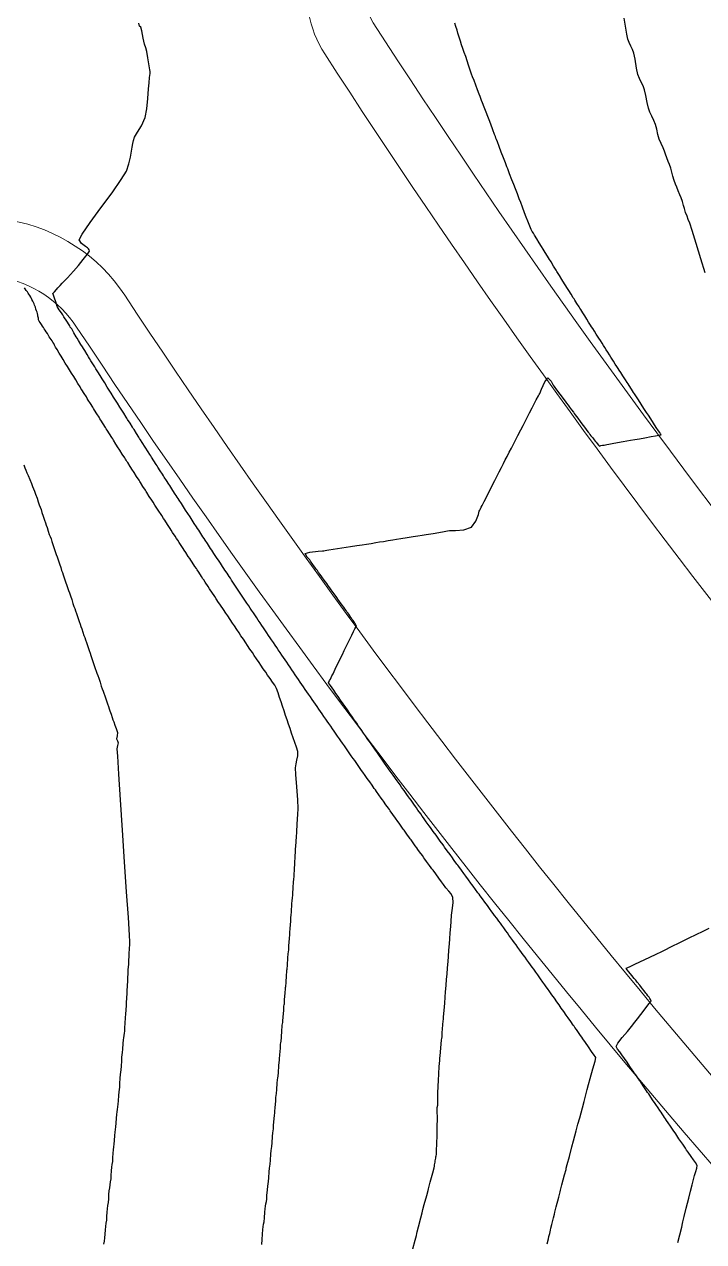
# Model space of a CAD drawing. Header units: millimetres. Extents: x 340454 to 342791, y 6993867 to 6995092.
# Drawn here: x 340855.6 to 340885, y 6994610.4 to 6994663.3 of the extents above; entities that cross this region are included whole.
import ezdxf

# ---------------------------------------------------------------- set-up
doc = ezdxf.new("R2010")
doc.units = ezdxf.units.MM
doc.header["$LTSCALE"] = 10
for name, color, linetype in [('T-HM-CURVA_INTERMEDIARIA', 45, 'Continuous'), ('T-HM-CURVA_MESTRA', 20, 'Continuous'), ('URB-Calçadas', 2, 'Continuous'), ('URB-Quadras', 3, 'Continuous')]:
    doc.layers.add(name, color=color, linetype=linetype)

msp = doc.modelspace()

# ---------------------------------------------------------------- linework, layer by layer
at = {"layer": 'T-HM-CURVA_INTERMEDIARIA', "color": 45, "linetype": 'Continuous', "lineweight": -3, "flags": 128}
for points, elevation in [([(340878.247, 6994610.342), (340878.305, 6994610.567), (340878.321, 6994610.666), (340878.356, 6994610.801), (340878.392, 6994610.936), (340878.406, 6994611.029), (340878.448, 6994611.188), (340878.524, 6994611.472), (340878.565, 6994611.63), (340878.578, 6994611.714), (340878.64, 6994611.946), (340878.753, 6994612.368), (340878.814, 6994612.599), (340878.825, 6994612.671), (340878.888, 6994612.907), (340879.004, 6994613.338), (340879.066, 6994613.573), (340879.076, 6994613.633), (340879.116, 6994613.783), (340879.211, 6994614.134), (340879.323, 6994614.552), (340879.393, 6994614.816), (340879.45, 6994615.033), (340879.509, 6994615.256), (340879.583, 6994615.536), (340879.657, 6994615.814), (340879.715, 6994616.03), (340879.773, 6994616.248), (340879.848, 6994616.526), (340879.925, 6994616.811), (340879.986, 6994617.038), (340880.045, 6994617.258), (340880.117, 6994617.522), (340880.23, 6994617.934), (340880.324, 6994618.28), (340880.364, 6994618.427), (340880.334, 6994618.471), (340880.286, 6994618.54), (340880.174, 6994618.7), (340880.041, 6994618.891), (340879.908, 6994619.082), (340879.796, 6994619.243), (340879.746, 6994619.315), (340879.697, 6994619.385), (340879.633, 6994619.476), (340879.518, 6994619.641), (340879.45, 6994619.737), (340879.415, 6994619.787), (340879.38, 6994619.837), (340879.269, 6994619.996), (340879.154, 6994620.159), (340879.113, 6994620.218), (340879.072, 6994620.276), (340878.966, 6994620.426), (340878.857, 6994620.58), (340878.81, 6994620.647), (340878.763, 6994620.713), (340878.663, 6994620.854), (340878.559, 6994621.001), (340878.507, 6994621.075), (340878.454, 6994621.149), (340878.36, 6994621.282), (340878.261, 6994621.421), (340878.203, 6994621.503), (340878.144, 6994621.584), (340878.055, 6994621.709), (340877.962, 6994621.84), (340877.898, 6994621.93), (340877.834, 6994622.019), (340877.751, 6994622.135), (340877.662, 6994622.259), (340877.592, 6994622.356), (340877.522, 6994622.453), (340877.445, 6994622.561), (340877.362, 6994622.677), (340877.286, 6994622.782), (340877.211, 6994622.886), (340877.136, 6994622.99), (340877.061, 6994623.094), (340876.977, 6994623.209), (340876.899, 6994623.317), (340876.829, 6994623.414), (340876.759, 6994623.51), (340876.671, 6994623.632), (340876.587, 6994623.747), (340876.522, 6994623.837), (340876.457, 6994623.926), (340876.364, 6994624.053), (340876.275, 6994624.175), (340876.214, 6994624.258), (340876.153, 6994624.342), (340876.057, 6994624.474), (340875.964, 6994624.601), (340875.907, 6994624.679), (340875.85, 6994624.756), (340875.749, 6994624.893), (340875.652, 6994625.026), (340875.598, 6994625.098), (340875.545, 6994625.17), (340875.439, 6994625.315), (340875.336, 6994625.454), (340875.288, 6994625.519), (340875.241, 6994625.584), (340875.134, 6994625.729), (340875.029, 6994625.873), (340874.983, 6994625.936), (340874.937, 6994625.999), (340874.827, 6994626.149), (340874.719, 6994626.297), (340874.676, 6994626.355), (340874.633, 6994626.413), (340874.521, 6994626.568), (340874.41, 6994626.72), (340874.37, 6994626.774), (340874.331, 6994626.828), (340874.215, 6994626.987), (340874.102, 6994627.144), (340874.065, 6994627.194), (340874.029, 6994627.244), (340873.911, 6994627.407), (340873.794, 6994627.567), (340873.761, 6994627.614), (340873.727, 6994627.66), (340873.607, 6994627.826), (340873.488, 6994627.991), (340873.457, 6994628.034), (340873.426, 6994628.076), (340873.304, 6994628.246), (340873.182, 6994628.415), (340873.126, 6994628.493), (340873.001, 6994628.666), (340872.878, 6994628.839), (340872.826, 6994628.91), (340872.759, 6994629.004), (340872.64, 6994629.17), (340872.574, 6994629.263), (340872.527, 6994629.328), (340872.459, 6994629.423), (340872.338, 6994629.593), (340872.271, 6994629.687), (340872.229, 6994629.746), (340872.16, 6994629.842), (340872.037, 6994630.016), (340871.969, 6994630.111), (340871.931, 6994630.164), (340871.862, 6994630.262), (340871.736, 6994630.439), (340871.667, 6994630.536), (340871.634, 6994630.583), (340871.564, 6994630.682), (340871.436, 6994630.862), (340871.367, 6994630.961), (340871.337, 6994631.002), (340871.293, 6994631.065), (340871.19, 6994631.211), (340871.067, 6994631.385), (340870.965, 6994631.529), (340870.878, 6994631.654), (340870.768, 6994631.811), (340870.661, 6994631.963), (340870.576, 6994632.084), (340870.469, 6994632.236), (340870.363, 6994632.388), (340870.278, 6994632.509), (340870.172, 6994632.662), (340870.065, 6994632.814), (340869.981, 6994632.935), (340869.875, 6994633.088), (340869.769, 6994633.24), (340869.685, 6994633.361), (340869.579, 6994633.513), (340869.473, 6994633.666), (340869.389, 6994633.787), (340869.284, 6994633.94), (340869.172, 6994634.102), (340869.081, 6994634.233), (340868.989, 6994634.367), (340868.839, 6994634.572), (340868.762, 6994634.696), (340868.799, 6994634.788), (340868.841, 6994634.858), (340868.873, 6994634.925), (340868.907, 6994634.994), (340868.952, 6994635.086), (340869.049, 6994635.287), (340869.224, 6994635.647), (340869.358, 6994635.924), (340869.442, 6994636.098), (340869.527, 6994636.271), (340869.637, 6994636.497), (340869.769, 6994636.764), (340869.846, 6994636.921), (340869.899, 6994637.032), (340869.936, 6994637.106), (340869.975, 6994637.139), (340869.944, 6994637.206), (340869.896, 6994637.285), (340869.863, 6994637.335), (340869.827, 6994637.39), (340869.789, 6994637.445), (340869.758, 6994637.491), (340869.73, 6994637.532), (340869.685, 6994637.597), (340869.638, 6994637.665), (340869.589, 6994637.733), (340869.557, 6994637.779), (340869.522, 6994637.827), (340869.465, 6994637.907), (340869.418, 6994637.973), (340869.352, 6994638.064), (340869.233, 6994638.228), (340869.167, 6994638.32), (340869.116, 6994638.39), (340869.002, 6994638.549), (340868.869, 6994638.733), (340868.811, 6994638.813), (340868.753, 6994638.894), (340868.679, 6994638.997), (340868.571, 6994639.146), (340868.465, 6994639.295), (340868.391, 6994639.398), (340868.327, 6994639.487), (340868.274, 6994639.56), (340868.234, 6994639.617), (340868.194, 6994639.674), (340868.081, 6994639.83), (340867.978, 6994639.975), (340867.942, 6994640.025), (340867.83, 6994640.139), (340867.743, 6994640.304), (340867.95, 6994640.366), (340868.303, 6994640.404), (340868.501, 6994640.418), (340868.558, 6994640.427), (340868.615, 6994640.437), (340868.687, 6994640.448), (340868.77, 6994640.461), (340868.96, 6994640.49), (340869.337, 6994640.548), (340869.71, 6994640.606), (340869.987, 6994640.648), (340870.213, 6994640.682), (340870.404, 6994640.712), (340870.604, 6994640.744), (340870.805, 6994640.777), (340870.972, 6994640.804), (340871.141, 6994640.832), (340871.35, 6994640.866), (340871.546, 6994640.897), (340871.702, 6994640.921), (340871.899, 6994640.951), (340872.164, 6994640.995), (340872.431, 6994641.039), (340872.639, 6994641.073), (340872.815, 6994641.101), (340872.991, 6994641.129), (340873.296, 6994641.179), (340873.703, 6994641.246), (340873.926, 6994641.283), (340874.004, 6994641.296), (340874.082, 6994641.308), (340874.269, 6994641.308), (340874.627, 6994641.337), (340874.955, 6994641.454), (340875.151, 6994641.709), (340875.26, 6994641.995), (340875.299, 6994642.14), (340875.325, 6994642.192), (340875.352, 6994642.243), (340875.385, 6994642.308), (340875.424, 6994642.384), (340875.51, 6994642.554), (340875.681, 6994642.893), (340875.851, 6994643.229), (340875.976, 6994643.477), (340876.079, 6994643.68), (340876.166, 6994643.852), (340876.259, 6994644.032), (340876.352, 6994644.212), (340876.428, 6994644.363), (340876.506, 6994644.516), (340876.602, 6994644.705), (340876.692, 6994644.88), (340876.764, 6994645.019), (340876.855, 6994645.194), (340876.978, 6994645.431), (340877.103, 6994645.672), (340877.2, 6994645.858), (340877.292, 6994646.038), (340877.361, 6994646.174), (340877.42, 6994646.29), (340877.48, 6994646.406), (340877.597, 6994646.632), (340877.773, 6994646.969), (340877.869, 6994647.151), (340877.895, 6994647.203), (340877.921, 6994647.254), (340877.996, 6994647.434), (340878.144, 6994647.753), (340878.274, 6994647.927), (340878.422, 6994647.776), (340878.505, 6994647.613), (340878.556, 6994647.545), (340878.655, 6994647.411), (340878.797, 6994647.219), (340878.891, 6994647.091), (340878.965, 6994646.992), (340879.027, 6994646.908), (340879.089, 6994646.824), (340879.151, 6994646.741), (340879.213, 6994646.658), (340879.305, 6994646.534), (340879.382, 6994646.431), (340879.421, 6994646.378), (340879.461, 6994646.324), (340879.572, 6994646.175), (340879.675, 6994646.037), (340879.71, 6994645.991), (340879.804, 6994645.865), (340879.903, 6994645.733), (340879.937, 6994645.687), (340879.969, 6994645.645), (340880.026, 6994645.569), (340880.063, 6994645.521), (340880.104, 6994645.469), (340880.143, 6994645.417), (340880.176, 6994645.375), (340880.209, 6994645.332), (340880.25, 6994645.281), (340880.291, 6994645.23), (340880.326, 6994645.186), (340880.368, 6994645.135), (340880.421, 6994645.072), (340880.48, 6994645.005), (340880.519, 6994644.967), (340880.576, 6994644.986), (340880.647, 6994644.999), (340880.718, 6994645.011), (340880.777, 6994645.022), (340880.84, 6994645.033), (340880.919, 6994645.047), (340881.137, 6994645.086), (340881.545, 6994645.16), (340881.86, 6994645.216), (340882.056, 6994645.251), (340882.251, 6994645.286), (340882.488, 6994645.33), (340882.765, 6994645.38), (340882.943, 6994645.413), (340883.096, 6994645.438), (340883.19, 6994645.458), (340883.164, 6994645.503), (340883.129, 6994645.552), (340883.082, 6994645.624), (340882.982, 6994645.777), (340882.862, 6994645.96), (340882.741, 6994646.146), (340882.64, 6994646.301), (340882.595, 6994646.369), (340882.56, 6994646.424), (340882.446, 6994646.599), (340882.329, 6994646.778), (340882.277, 6994646.858), (340882.173, 6994647.02), (340882.064, 6994647.188), (340882.03, 6994647.24), (340881.996, 6994647.293), (340881.9, 6994647.442), (340881.799, 6994647.597), (340881.757, 6994647.663), (340881.715, 6994647.729), (340881.642, 6994647.842), (340881.535, 6994648.008), (340881.442, 6994648.153), (340881.376, 6994648.256), (340881.324, 6994648.337), (340881.272, 6994648.418), (340881.201, 6994648.528), (340881.126, 6994648.647), (340881.067, 6994648.738), (340881.009, 6994648.829), (340880.945, 6994648.929), (340880.876, 6994649.038), (340880.809, 6994649.142), (340880.747, 6994649.24), (340880.686, 6994649.335), (340880.626, 6994649.43), (340880.553, 6994649.545), (340880.485, 6994649.652), (340880.431, 6994649.738), (340880.376, 6994649.824), (340880.298, 6994649.947), (340880.224, 6994650.063), (340880.175, 6994650.141), (340880.126, 6994650.218), (340880.043, 6994650.35), (340879.964, 6994650.476), (340879.92, 6994650.544), (340879.877, 6994650.613), (340879.789, 6994650.753), (340879.704, 6994650.888), (340879.666, 6994650.948), (340879.628, 6994651.009), (340879.535, 6994651.157), (340879.445, 6994651.301), (340879.412, 6994651.353), (340879.379, 6994651.406), (340879.282, 6994651.562), (340879.186, 6994651.714), (340879.158, 6994651.759), (340879.131, 6994651.803), (340879.029, 6994651.967), (340878.928, 6994652.128), (340878.882, 6994652.201), (340878.776, 6994652.373), (340878.671, 6994652.541), (340878.634, 6994652.601), (340878.524, 6994652.779), (340878.414, 6994652.956), (340878.386, 6994653.001), (340878.349, 6994653.061), (340878.262, 6994653.202), (340878.158, 6994653.37), (340878.072, 6994653.51), (340877.997, 6994653.632), (340877.903, 6994653.785), (340877.792, 6994653.965), (340877.7, 6994654.115), (340877.648, 6994654.2), (340877.596, 6994654.281), (340877.548, 6994654.363), (340877.492, 6994654.503), (340877.406, 6994654.732), (340877.34, 6994654.902), (340877.266, 6994655.095), (340877.176, 6994655.328), (340877.096, 6994655.536), (340877.033, 6994655.701), (340876.953, 6994655.909), (340876.868, 6994656.128), (340876.797, 6994656.313), (340876.715, 6994656.527), (340876.617, 6994656.783), (340876.535, 6994656.997), (340876.498, 6994657.091), (340876.47, 6994657.168), (340876.434, 6994657.263), (340876.352, 6994657.477), (340876.255, 6994657.728), (340876.162, 6994657.972), (340876.083, 6994658.175), (340876.046, 6994658.272), (340876.024, 6994658.333), (340876.002, 6994658.394), (340875.965, 6994658.491), (340875.887, 6994658.694), (340875.796, 6994658.931), (340875.724, 6994659.119), (340875.667, 6994659.268), (340875.596, 6994659.452), (340875.512, 6994659.672), (340875.441, 6994659.855), (340875.402, 6994659.957), (340875.37, 6994660.049), (340875.337, 6994660.14), (340875.298, 6994660.241), (340875.229, 6994660.421), (340875.148, 6994660.632), (340875.073, 6994660.83), (340875.01, 6994660.993), (340874.966, 6994661.109), (340874.921, 6994661.234), (340874.877, 6994661.359), (340874.833, 6994661.495), (340874.771, 6994661.685), (340874.711, 6994661.868), (340874.646, 6994662.047), (340874.582, 6994662.226), (340874.533, 6994662.379), (340874.485, 6994662.532), (340874.428, 6994662.713), (340874.375, 6994662.879), (340874.333, 6994663.012), (340874.283, 6994663.17), (340874.236, 6994663.324)], 719), ([(340885.095, 6994652.483), (340884.913, 6994653.088), (340884.71, 6994653.754), (340884.535, 6994654.322), (340884.437, 6994654.633), (340884.371, 6994654.805), (340884.314, 6994654.941), (340884.252, 6994655.108), (340884.201, 6994655.275), (340884.166, 6994655.41), (340884.115, 6994655.577), (340884.055, 6994655.743), (340884.002, 6994655.876), (340883.936, 6994656.041), (340883.871, 6994656.203), (340883.819, 6994656.332), (340883.76, 6994656.496), (340883.705, 6994656.682), (340883.661, 6994656.85), (340883.608, 6994657.031), (340883.551, 6994657.191), (340883.5, 6994657.317), (340883.439, 6994657.472), (340883.379, 6994657.631), (340883.331, 6994657.758), (340883.273, 6994657.904), (340883.187, 6994658.095), (340883.108, 6994658.289), (340883.053, 6994658.492), (340883.001, 6994658.718), (340882.947, 6994658.915), (340882.873, 6994659.099), (340882.791, 6994659.278), (340882.707, 6994659.455), (340882.636, 6994659.636), (340882.581, 6994659.878), (340882.524, 6994660.187), (340882.472, 6994660.423), (340882.405, 6994660.595), (340882.328, 6994660.761), (340882.251, 6994660.925), (340882.187, 6994661.092), (340882.129, 6994661.369), (340882.061, 6994661.751), (340882.006, 6994662.02), (340881.946, 6994662.176), (340881.878, 6994662.326), (340881.809, 6994662.474), (340881.751, 6994662.626), (340881.708, 6994662.841), (340881.648, 6994663.19), (340881.591, 6994663.534)], 718), ([(340865.868, 6994610.311), (340865.876, 6994610.532), (340865.892, 6994610.764), (340865.908, 6994610.966), (340865.921, 6994611.088), (340865.94, 6994611.198), (340865.96, 6994611.308), (340865.973, 6994611.47), (340865.991, 6994611.714), (340866.004, 6994611.872), (340866.023, 6994611.98), (340866.042, 6994612.084), (340866.059, 6994612.185), (340866.074, 6994612.286), (340866.086, 6994612.447), (340866.105, 6994612.696), (340866.117, 6994612.854), (340866.133, 6994612.951), (340866.148, 6994613.048), (340866.161, 6994613.21), (340866.179, 6994613.465), (340866.192, 6994613.624), (340866.206, 6994613.717), (340866.221, 6994613.81), (340866.234, 6994613.973), (340866.253, 6994614.234), (340866.265, 6994614.394), (340866.279, 6994614.483), (340866.293, 6994614.572), (340866.305, 6994614.736), (340866.325, 6994615.002), (340866.337, 6994615.163), (340866.35, 6994615.248), (340866.363, 6994615.334), (340866.376, 6994615.498), (340866.395, 6994615.77), (340866.408, 6994615.932), (340866.42, 6994616.013), (340866.433, 6994616.095), (340866.445, 6994616.259), (340866.465, 6994616.533), (340866.477, 6994616.701), (340866.49, 6994616.789), (340866.502, 6994616.877), (340866.515, 6994617.042), (340866.534, 6994617.312), (340866.546, 6994617.469), (340866.557, 6994617.543), (340866.568, 6994617.616), (340866.58, 6994617.784), (340866.601, 6994618.071), (340866.613, 6994618.237), (340866.623, 6994618.307), (340866.634, 6994618.377), (340866.646, 6994618.546), (340866.667, 6994618.837), (340866.679, 6994619.004), (340866.689, 6994619.07), (340866.698, 6994619.136), (340866.711, 6994619.306), (340866.731, 6994619.602), (340866.743, 6994619.771), (340866.752, 6994619.833), (340866.762, 6994619.895), (340866.771, 6994619.956), (340866.78, 6994620.017), (340866.792, 6994620.187), (340866.812, 6994620.485), (340866.824, 6994620.654), (340866.832, 6994620.711), (340866.841, 6994620.768), (340866.852, 6994620.94), (340866.873, 6994621.242), (340866.885, 6994621.412), (340866.892, 6994621.465), (340866.9, 6994621.519), (340866.912, 6994621.691), (340866.932, 6994621.998), (340866.944, 6994622.169), (340866.951, 6994622.219), (340866.959, 6994622.269), (340866.97, 6994622.443), (340866.991, 6994622.754), (340867.002, 6994622.926), (340867.016, 6994623.019), (340867.029, 6994623.109), (340867.04, 6994623.283), (340867.06, 6994623.596), (340867.072, 6994623.768), (340867.084, 6994623.852), (340867.095, 6994624.026), (340867.115, 6994624.343), (340867.127, 6994624.517), (340867.137, 6994624.593), (340867.149, 6994624.77), (340867.169, 6994625.09), (340867.18, 6994625.265), (340867.19, 6994625.334), (340867.201, 6994625.512), (340867.221, 6994625.836), (340867.232, 6994626.013), (340867.241, 6994626.075), (340867.25, 6994626.136), (340867.261, 6994626.312), (340867.28, 6994626.635), (340867.291, 6994626.816), (340867.296, 6994626.866), (340867.3, 6994626.917), (340867.311, 6994627.099), (340867.331, 6994627.432), (340867.344, 6994627.64), (340867.349, 6994627.742), (340867.354, 6994627.843), (340867.362, 6994627.979), (340867.377, 6994628.233), (340867.396, 6994628.538), (340867.415, 6994628.787), (340867.431, 6994628.985), (340867.438, 6994629.234), (340867.419, 6994629.62), (340867.378, 6994630.179), (340867.338, 6994630.709), (340867.325, 6994631.005), (340867.351, 6994631.172), (340867.387, 6994631.339), (340867.421, 6994631.519), (340867.425, 6994631.707), (340867.373, 6994631.9), (340867.29, 6994632.107), (340867.222, 6994632.306), (340867.155, 6994632.505), (340867.088, 6994632.705), (340867.022, 6994632.9), (340866.958, 6994633.09), (340866.894, 6994633.28), (340866.828, 6994633.476), (340866.762, 6994633.674), (340866.698, 6994633.866), (340866.633, 6994634.059), (340866.576, 6994634.258), (340866.503, 6994634.45), (340866.422, 6994634.591), (340866.33, 6994634.717), (340866.218, 6994634.875), (340866.115, 6994635.027), (340866.032, 6994635.148), (340865.928, 6994635.301), (340865.824, 6994635.454), (340865.742, 6994635.576), (340865.638, 6994635.729), (340865.534, 6994635.881), (340865.452, 6994636.003), (340865.349, 6994636.156), (340865.246, 6994636.309), (340865.164, 6994636.431), (340865.061, 6994636.584), (340864.958, 6994636.737), (340864.876, 6994636.859), (340864.773, 6994637.012), (340864.67, 6994637.165), (340864.589, 6994637.287), (340864.486, 6994637.44), (340864.383, 6994637.594), (340864.302, 6994637.716), (340864.199, 6994637.869), (340864.069, 6994638.065), (340863.96, 6994638.228), (340863.914, 6994638.299), (340863.885, 6994638.342), (340863.818, 6994638.443), (340863.696, 6994638.627), (340863.628, 6994638.729), (340863.596, 6994638.777), (340863.531, 6994638.876), (340863.41, 6994639.058), (340863.344, 6994639.159), (340863.309, 6994639.212), (340863.244, 6994639.31), (340863.125, 6994639.49), (340863.06, 6994639.589), (340863.022, 6994639.647), (340862.958, 6994639.745), (340862.841, 6994639.922), (340862.777, 6994640.02), (340862.736, 6994640.082), (340862.672, 6994640.179), (340862.558, 6994640.354), (340862.494, 6994640.451), (340862.45, 6994640.518), (340862.387, 6994640.614), (340862.275, 6994640.786), (340862.212, 6994640.883), (340862.165, 6994640.955), (340862.103, 6994641.05), (340861.993, 6994641.219), (340861.93, 6994641.315), (340861.881, 6994641.391), (340861.766, 6994641.569), (340861.65, 6994641.747), (340861.597, 6994641.828), (340861.518, 6994641.951), (340861.37, 6994642.18), (340861.224, 6994642.406), (340861.147, 6994642.525), (340861.118, 6994642.569), (340861.09, 6994642.613), (340860.98, 6994642.784), (340860.87, 6994642.956), (340860.841, 6994643.001), (340860.811, 6994643.047), (340860.703, 6994643.216), (340860.594, 6994643.386), (340860.563, 6994643.433), (340860.533, 6994643.481), (340860.426, 6994643.648), (340860.318, 6994643.817), (340860.287, 6994643.866), (340860.255, 6994643.915), (340860.15, 6994644.081), (340860.043, 6994644.248), (340860.011, 6994644.299), (340859.978, 6994644.35), (340859.945, 6994644.402), (340859.912, 6994644.454), (340859.807, 6994644.619), (340859.702, 6994644.785), (340859.668, 6994644.839), (340859.633, 6994644.894), (340859.53, 6994645.056), (340859.426, 6994645.22), (340859.391, 6994645.277), (340859.355, 6994645.334), (340859.253, 6994645.494), (340859.151, 6994645.656), (340859.114, 6994645.715), (340859.077, 6994645.774), (340858.977, 6994645.932), (340858.877, 6994646.092), (340858.838, 6994646.153), (340858.8, 6994646.215), (340858.702, 6994646.371), (340858.603, 6994646.529), (340858.563, 6994646.592), (340858.524, 6994646.656), (340858.427, 6994646.81), (340858.33, 6994646.965), (340858.289, 6994647.031), (340858.248, 6994647.097), (340858.153, 6994647.249), (340858.058, 6994647.403), (340858.015, 6994647.471), (340857.973, 6994647.539), (340857.88, 6994647.689), (340857.786, 6994647.84), (340857.742, 6994647.911), (340857.698, 6994647.981), (340857.607, 6994648.129), (340857.514, 6994648.278), (340857.47, 6994648.351), (340857.425, 6994648.424), (340857.335, 6994648.569), (340857.244, 6994648.717), (340857.198, 6994648.792), (340857.151, 6994648.867), (340857.067, 6994649.003), (340856.974, 6994649.155), (340856.914, 6994649.265), (340856.869, 6994649.35), (340856.834, 6994649.413), (340856.8, 6994649.474), (340856.761, 6994649.53), (340856.721, 6994649.585), (340856.641, 6994649.713), (340856.555, 6994649.85), (340856.504, 6994649.929), (340856.461, 6994649.996), (340856.423, 6994650.055), (340856.391, 6994650.105), (340856.35, 6994650.168), (340856.298, 6994650.248), (340856.241, 6994650.336), (340856.205, 6994650.392), (340856.174, 6994650.44), (340856.171, 6994650.519), (340856.146, 6994650.598), (340856.139, 6994650.654), (340856.131, 6994650.718), (340856.106, 6994650.783), (340856.083, 6994650.84), (340856.06, 6994650.913), (340856.039, 6994650.995), (340855.996, 6994651.082), (340855.978, 6994651.136), (340855.958, 6994651.195), (340855.922, 6994651.259), (340855.884, 6994651.323), (340855.861, 6994651.375), (340855.837, 6994651.428), (340855.792, 6994651.494), (340855.748, 6994651.559), (340855.721, 6994651.607), (340855.694, 6994651.655), (340855.639, 6994651.722), (340855.586, 6994651.789), (340855.557, 6994651.831)], 721), ([(340855.53, 6994644.147), (340855.582, 6994644.023), (340855.624, 6994643.917), (340855.665, 6994643.81), (340855.717, 6994643.684), (340855.791, 6994643.51), (340855.863, 6994643.338), (340855.915, 6994643.215), (340855.956, 6994643.111), (340855.996, 6994643.007), (340856.046, 6994642.878), (340856.108, 6994642.709), (340856.161, 6994642.545), (340856.201, 6994642.421), (340856.24, 6994642.318), (340856.28, 6994642.215), (340856.321, 6994642.089), (340856.375, 6994641.922), (340856.427, 6994641.757), (340856.468, 6994641.634), (340856.507, 6994641.531), (340856.546, 6994641.429), (340856.594, 6994641.28), (340856.641, 6994641.136), (340856.678, 6994641.039), (340856.715, 6994640.942), (340856.756, 6994640.818), (340856.812, 6994640.645), (340856.867, 6994640.474), (340856.907, 6994640.352), (340856.944, 6994640.255), (340856.981, 6994640.158), (340857.022, 6994640.034), (340857.078, 6994639.862), (340857.133, 6994639.691), (340857.174, 6994639.57), (340857.211, 6994639.473), (340857.248, 6994639.376), (340857.289, 6994639.253), (340857.345, 6994639.081), (340857.4, 6994638.911), (340857.44, 6994638.79), (340857.477, 6994638.693), (340857.514, 6994638.596), (340857.555, 6994638.473), (340857.611, 6994638.301), (340857.666, 6994638.132), (340857.706, 6994638.011), (340857.743, 6994637.914), (340857.779, 6994637.817), (340857.82, 6994637.694), (340857.876, 6994637.524), (340857.932, 6994637.355), (340857.972, 6994637.234), (340858.008, 6994637.137), (340858.045, 6994637.041), (340858.094, 6994636.893), (340858.142, 6994636.748), (340858.177, 6994636.654), (340858.212, 6994636.561), (340858.253, 6994636.439), (340858.31, 6994636.265), (340858.367, 6994636.093), (340858.407, 6994635.974), (340858.442, 6994635.88), (340858.477, 6994635.787), (340858.518, 6994635.665), (340858.575, 6994635.492), (340858.632, 6994635.321), (340858.672, 6994635.201), (340858.707, 6994635.108), (340858.742, 6994635.014), (340858.783, 6994634.893), (340858.84, 6994634.721), (340858.897, 6994634.55), (340858.937, 6994634.431), (340858.972, 6994634.337), (340859.007, 6994634.244), (340859.048, 6994634.123), (340859.105, 6994633.951), (340859.161, 6994633.782), (340859.202, 6994633.662), (340859.236, 6994633.569), (340859.271, 6994633.475), (340859.32, 6994633.328), (340859.369, 6994633.183), (340859.403, 6994633.092), (340859.436, 6994633.001), (340859.486, 6994632.853), (340859.535, 6994632.708), (340859.572, 6994632.619), (340859.601, 6994632.53), (340859.582, 6994632.397), (340859.562, 6994632.264), (340859.594, 6994632.176), (340859.626, 6994632.088), (340859.605, 6994631.975), (340859.576, 6994631.823), (340859.594, 6994631.512), (340859.643, 6994630.731), (340859.716, 6994629.617), (340859.803, 6994628.302), (340859.895, 6994626.924), (340859.982, 6994625.615), (340860.056, 6994624.511), (340860.107, 6994623.746), (340860.126, 6994623.456), (340860.123, 6994623.39), (340860.12, 6994623.323), (340860.111, 6994623.176), (340860.095, 6994622.922), (340860.086, 6994622.773), (340860.083, 6994622.703), (340860.08, 6994622.634), (340860.071, 6994622.488), (340860.055, 6994622.237), (340860.046, 6994622.09), (340860.043, 6994622.018), (340860.04, 6994621.946), (340860.032, 6994621.786), (340860.019, 6994621.512), (340860.011, 6994621.349), (340860.007, 6994621.271), (340860.003, 6994621.193), (340859.994, 6994621.042), (340859.979, 6994620.79), (340859.969, 6994620.638), (340859.966, 6994620.557), (340859.961, 6994620.477), (340859.95, 6994620.349), (340859.931, 6994620.133), (340859.919, 6994619.932), (340859.906, 6994619.71), (340859.897, 6994619.579), (340859.885, 6994619.483), (340859.871, 6994619.388), (340859.856, 6994619.292), (340859.843, 6994619.195), (340859.833, 6994619.041), (340859.819, 6994618.799), (340859.809, 6994618.644), (340859.794, 6994618.543), (340859.78, 6994618.442), (340859.77, 6994618.29), (340859.756, 6994618.053), (340859.746, 6994617.898), (340859.731, 6994617.794), (340859.716, 6994617.69), (340859.706, 6994617.538), (340859.692, 6994617.306), (340859.681, 6994617.152), (340859.666, 6994617.044), (340859.65, 6994616.936), (340859.64, 6994616.786), (340859.626, 6994616.559), (340859.616, 6994616.406), (340859.601, 6994616.294), (340859.584, 6994616.183), (340859.566, 6994616.07), (340859.551, 6994615.955), (340859.54, 6994615.804), (340859.527, 6994615.583), (340859.516, 6994615.429), (340859.498, 6994615.311), (340859.481, 6994615.193), (340859.471, 6994615.043), (340859.457, 6994614.828), (340859.446, 6994614.674), (340859.429, 6994614.553), (340859.411, 6994614.431), (340859.4, 6994614.282), (340859.387, 6994614.072), (340859.376, 6994613.919), (340859.357, 6994613.794), (340859.339, 6994613.668), (340859.328, 6994613.52), (340859.315, 6994613.316), (340859.304, 6994613.163), (340859.286, 6994613.034), (340859.266, 6994612.905), (340859.245, 6994612.775), (340859.227, 6994612.641), (340859.215, 6994612.492), (340859.203, 6994612.295), (340859.191, 6994612.142), (340859.171, 6994612.006), (340859.151, 6994611.87), (340859.14, 6994611.721), (340859.128, 6994611.53), (340859.116, 6994611.377), (340859.095, 6994611.237), (340859.074, 6994611.098), (340859.062, 6994610.95), (340859.051, 6994610.765), (340859.039, 6994610.613), (340859.017, 6994610.469), (340858.996, 6994610.325)], 722), ([(340883.918, 6994610.407), (340884, 6994610.736), (340884.083, 6994611.07), (340884.123, 6994611.232), (340884.137, 6994611.299), (340884.151, 6994611.366), (340884.192, 6994611.531), (340884.283, 6994611.89), (340884.391, 6994612.321), (340884.468, 6994612.626), (340884.537, 6994612.9), (340884.595, 6994613.132), (340884.64, 6994613.31), (340884.695, 6994613.489), (340884.742, 6994613.636), (340884.752, 6994613.751), (340884.688, 6994613.873), (340884.59, 6994613.988), (340884.489, 6994614.137), (340884.364, 6994614.32), (340884.299, 6994614.416), (340884.243, 6994614.498), (340884.13, 6994614.665), (340884.009, 6994614.844), (340883.964, 6994614.909), (340883.92, 6994614.975), (340883.825, 6994615.115), (340883.719, 6994615.272), (340883.659, 6994615.36), (340883.599, 6994615.449), (340883.503, 6994615.591), (340883.43, 6994615.7), (340883.386, 6994615.765), (340883.34, 6994615.834), (340883.293, 6994615.903), (340883.234, 6994615.99), (340883.188, 6994616.06), (340883.141, 6994616.129), (340883.057, 6994616.253), (340882.965, 6994616.389), (340882.909, 6994616.473), (340882.852, 6994616.557), (340882.747, 6994616.711), (340882.651, 6994616.853), (340882.606, 6994616.918), (340882.562, 6994616.984), (340882.446, 6994617.153), (340882.337, 6994617.313), (340882.304, 6994617.362), (340882.271, 6994617.41), (340882.204, 6994617.509), (340882.089, 6994617.677), (340882.025, 6994617.77), (340881.98, 6994617.836), (340881.935, 6994617.901), (340881.835, 6994618.048), (340881.715, 6994618.223), (340881.597, 6994618.395), (340881.489, 6994618.551), (340881.405, 6994618.673), (340881.295, 6994618.795), (340881.236, 6994618.917), (340881.317, 6994619.059), (340881.507, 6994619.299), (340881.73, 6994619.564), (340881.91, 6994619.783), (340882.053, 6994619.969), (340882.166, 6994620.117), (340882.308, 6994620.304), (340882.495, 6994620.546), (340882.656, 6994620.755), (340882.726, 6994620.846), (340882.764, 6994620.884), (340882.736, 6994620.949), (340882.706, 6994620.995), (340882.668, 6994621.05), (340882.621, 6994621.114), (340882.567, 6994621.185), (340882.531, 6994621.23), (340882.46, 6994621.319), (340882.387, 6994621.41), (340882.339, 6994621.47), (340882.262, 6994621.567), (340882.158, 6994621.696), (340882.089, 6994621.782), (340882.021, 6994621.867), (340881.926, 6994621.986), (340881.791, 6994622.154), (340881.719, 6994622.243), (340881.672, 6994622.303), (340881.743, 6994622.337), (340881.847, 6994622.384), (340882.054, 6994622.483), (340882.481, 6994622.686), (340882.941, 6994622.906), (340883.245, 6994623.051), (340883.421, 6994623.135), (340883.56, 6994623.202), (340883.734, 6994623.287), (340883.919, 6994623.379), (340884.147, 6994623.492), (340884.414, 6994623.624), (340884.718, 6994623.775), (340885.018, 6994623.922), (340885.277, 6994624.049)], 718)]:
    msp.add_lwpolyline(points, dxfattribs=dict(at, elevation=elevation))
at = {"layer": 'T-HM-CURVA_MESTRA', "color": 20, "linetype": 'Continuous', "lineweight": -3, "elevation": 720, "flags": 128}
msp.add_lwpolyline([(340872.416, 6994610.131), (340872.518, 6994610.5), (340872.576, 6994610.713), (340872.589, 6994610.792), (340872.602, 6994610.87), (340872.662, 6994611.09), (340872.768, 6994611.47), (340872.827, 6994611.686), (340872.839, 6994611.759), (340872.851, 6994611.831), (340872.913, 6994612.055), (340873.021, 6994612.445), (340873.082, 6994612.665), (340873.093, 6994612.732), (340873.104, 6994612.798), (340873.167, 6994613.025), (340873.279, 6994613.425), (340873.341, 6994613.649), (340873.352, 6994613.71), (340873.362, 6994613.77), (340873.372, 6994613.829), (340873.382, 6994613.888), (340873.392, 6994613.946), (340873.401, 6994614.003), (340873.411, 6994614.06), (340873.42, 6994614.115), (340873.43, 6994614.17), (340873.439, 6994614.225), (340873.444, 6994614.391), (340873.451, 6994614.683), (340873.455, 6994614.847), (340873.465, 6994614.899), (340873.474, 6994614.952), (340873.472, 6994615.112), (340873.467, 6994615.398), (340873.465, 6994615.557), (340873.484, 6994615.655), (340873.482, 6994615.818), (340873.479, 6994616.108), (340873.478, 6994616.269), (340873.494, 6994616.36), (340873.497, 6994616.528), (340873.5, 6994616.828), (340873.502, 6994616.994), (340873.518, 6994617.078), (340873.52, 6994617.187), (340873.525, 6994617.434), (340873.537, 6994617.729), (340873.559, 6994618.036), (340873.582, 6994618.306), (340873.593, 6994618.425), (340873.606, 6994618.496), (340873.62, 6994618.681), (340873.647, 6994619.017), (340873.661, 6994619.2), (340873.672, 6994619.263), (340873.682, 6994619.323), (340873.696, 6994619.507), (340873.722, 6994619.845), (340873.736, 6994620.028), (340873.745, 6994620.081), (340873.753, 6994620.197), (340873.774, 6994620.469), (340873.799, 6994620.793), (340873.82, 6994621.056), (340873.838, 6994621.279), (340873.861, 6994621.557), (340873.883, 6994621.831), (340873.9, 6994622.048), (340873.921, 6994622.322), (340873.943, 6994622.595), (340873.96, 6994622.812), (340873.981, 6994623.086), (340874.002, 6994623.359), (340874.018, 6994623.576), (340874.039, 6994623.849), (340874.06, 6994624.123), (340874.076, 6994624.34), (340874.096, 6994624.613), (340874.135, 6994624.915), (340874.169, 6994625.161), (340874.152, 6994625.376), (340874.077, 6994625.535), (340873.974, 6994625.649), (340873.849, 6994625.793), (340873.74, 6994625.942), (340873.654, 6994626.06), (340873.545, 6994626.209), (340873.408, 6994626.399), (340873.292, 6994626.557), (340873.242, 6994626.626), (340873.21, 6994626.67), (340873.14, 6994626.767), (340873.011, 6994626.945), (340872.94, 6994627.043), (340872.898, 6994627.101), (340872.83, 6994627.195), (340872.707, 6994627.365), (340872.638, 6994627.46), (340872.587, 6994627.531), (340872.522, 6994627.622), (340872.404, 6994627.785), (340872.337, 6994627.878), (340872.307, 6994627.92), (340872.277, 6994627.962), (340872.158, 6994628.128), (340872.037, 6994628.297), (340872.003, 6994628.344), (340871.968, 6994628.392), (340871.854, 6994628.552), (340871.737, 6994628.715), (340871.699, 6994628.769), (340871.661, 6994628.822), (340871.55, 6994628.977), (340871.437, 6994629.134), (340871.396, 6994629.193), (340871.354, 6994629.252), (340871.247, 6994629.401), (340871.139, 6994629.554), (340871.093, 6994629.618), (340871.048, 6994629.682), (340870.945, 6994629.826), (340870.841, 6994629.974), (340870.792, 6994630.043), (340870.743, 6994630.112), (340870.644, 6994630.252), (340870.543, 6994630.394), (340870.491, 6994630.468), (340870.438, 6994630.543), (340870.344, 6994630.677), (340870.246, 6994630.815), (340870.191, 6994630.894), (340870.135, 6994630.973), (340870.044, 6994631.103), (340869.95, 6994631.236), (340869.892, 6994631.32), (340869.833, 6994631.403), (340869.745, 6994631.529), (340869.655, 6994631.658), (340869.593, 6994631.746), (340869.531, 6994631.834), (340869.447, 6994631.955), (340869.36, 6994632.079), (340869.295, 6994632.172), (340869.231, 6994632.264), (340869.149, 6994632.382), (340869.065, 6994632.502), (340868.999, 6994632.596), (340868.934, 6994632.691), (340868.853, 6994632.807), (340868.772, 6994632.924), (340868.704, 6994633.022), (340868.637, 6994633.119), (340868.558, 6994633.232), (340868.478, 6994633.348), (340868.41, 6994633.447), (340868.341, 6994633.547), (340868.264, 6994633.658), (340868.186, 6994633.771), (340868.116, 6994633.873), (340868.045, 6994633.975), (340867.97, 6994634.084), (340867.894, 6994634.195), (340867.822, 6994634.3), (340867.75, 6994634.404), (340867.677, 6994634.511), (340867.603, 6994634.619), (340867.529, 6994634.727), (340867.456, 6994634.833), (340867.384, 6994634.939), (340867.312, 6994635.044), (340867.237, 6994635.155), (340867.163, 6994635.263), (340867.092, 6994635.366), (340867.022, 6994635.469), (340866.945, 6994635.582), (340866.87, 6994635.693), (340866.801, 6994635.794), (340866.733, 6994635.895), (340866.655, 6994636.01), (340866.578, 6994636.123), (340866.511, 6994636.222), (340866.444, 6994636.32), (340866.364, 6994636.438), (340866.286, 6994636.554), (340866.221, 6994636.65), (340866.156, 6994636.747), (340866.075, 6994636.867), (340865.995, 6994636.985), (340865.932, 6994637.079), (340865.868, 6994637.173), (340865.786, 6994637.296), (340865.705, 6994637.416), (340865.643, 6994637.508), (340865.582, 6994637.6), (340865.498, 6994637.725), (340865.416, 6994637.848), (340865.355, 6994637.938), (340865.295, 6994638.028), (340865.21, 6994638.155), (340865.127, 6994638.28), (340865.068, 6994638.368), (340865.01, 6994638.456), (340864.923, 6994638.585), (340864.838, 6994638.713), (340864.782, 6994638.798), (340864.725, 6994638.884), (340864.637, 6994639.016), (340864.551, 6994639.146), (340864.496, 6994639.229), (340864.44, 6994639.312), (340864.352, 6994639.447), (340864.264, 6994639.579), (340864.21, 6994639.66), (340864.157, 6994639.741), (340864.067, 6994639.878), (340863.978, 6994640.013), (340863.926, 6994640.092), (340863.873, 6994640.171), (340863.782, 6994640.31), (340863.692, 6994640.447), (340863.641, 6994640.524), (340863.591, 6994640.6), (340863.498, 6994640.742), (340863.407, 6994640.881), (340863.358, 6994640.956), (340863.309, 6994641.03), (340863.215, 6994641.174), (340863.123, 6994641.316), (340863.075, 6994641.388), (340863.028, 6994641.461), (340862.933, 6994641.607), (340862.839, 6994641.751), (340862.793, 6994641.821), (340862.747, 6994641.892), (340862.651, 6994642.04), (340862.556, 6994642.187), (340862.512, 6994642.255), (340862.467, 6994642.323), (340862.37, 6994642.474), (340862.274, 6994642.623), (340862.231, 6994642.689), (340862.188, 6994642.755), (340862.146, 6994642.819), (340862.104, 6994642.884), (340862.006, 6994643.036), (340861.909, 6994643.187), (340861.869, 6994643.25), (340861.828, 6994643.312), (340861.729, 6994643.466), (340861.631, 6994643.619), (340861.592, 6994643.68), (340861.553, 6994643.741), (340861.453, 6994643.897), (340861.354, 6994644.052), (340861.316, 6994644.111), (340861.278, 6994644.17), (340861.177, 6994644.328), (340861.077, 6994644.485), (340861.041, 6994644.542), (340861.004, 6994644.599), (340860.932, 6994644.713), (340860.801, 6994644.918), (340860.668, 6994645.128), (340860.594, 6994645.244), (340860.56, 6994645.298), (340860.525, 6994645.352), (340860.42, 6994645.518), (340860.316, 6994645.683), (340860.283, 6994645.735), (340860.251, 6994645.786), (340860.144, 6994645.955), (340860.039, 6994646.122), (340860.008, 6994646.171), (340859.976, 6994646.221), (340859.869, 6994646.392), (340859.762, 6994646.561), (340859.733, 6994646.609), (340859.703, 6994646.656), (340859.594, 6994646.829), (340859.486, 6994647.001), (340859.458, 6994647.046), (340859.43, 6994647.091), (340859.32, 6994647.267), (340859.211, 6994647.441), (340859.184, 6994647.484), (340859.157, 6994647.527), (340859.047, 6994647.705), (340858.937, 6994647.881), (340858.886, 6994647.963), (340858.774, 6994648.143), (340858.663, 6994648.322), (340858.615, 6994648.399), (340858.555, 6994648.496), (340858.449, 6994648.667), (340858.389, 6994648.763), (340858.344, 6994648.836), (340858.284, 6994648.934), (340858.177, 6994649.108), (340858.117, 6994649.205), (340858.075, 6994649.273), (340858.014, 6994649.372), (340857.905, 6994649.549), (340857.845, 6994649.647), (340857.805, 6994649.711), (340857.711, 6994649.881), (340857.614, 6994650.054), (340857.551, 6994650.13), (340857.532, 6994650.18), (340857.499, 6994650.23), (340857.397, 6994650.388), (340857.275, 6994650.577), (340857.22, 6994650.663), (340857.164, 6994650.749), (340857.074, 6994650.883), (340856.988, 6994651.021), (340856.957, 6994651.119), (340856.93, 6994651.219), (340856.868, 6994651.387), (340856.817, 6994651.519), (340856.787, 6994651.587), (340856.862, 6994651.665), (340856.954, 6994651.759), (340857.016, 6994651.831), (340857.062, 6994651.885), (340857.107, 6994651.934), (340857.203, 6994652.035), (340857.426, 6994652.273), (340857.688, 6994652.556), (340857.901, 6994652.797), (340858.112, 6994653.06), (340858.283, 6994653.286), (340858.354, 6994653.384), (340858.39, 6994653.423), (340858.374, 6994653.477), (340858.34, 6994653.526), (340858.3, 6994653.572), (340858.208, 6994653.625), (340858.038, 6994653.751), (340857.936, 6994653.913), (340858.068, 6994654.162), (340858.416, 6994654.663), (340858.881, 6994655.302), (340859.363, 6994655.963), (340859.764, 6994656.531), (340859.983, 6994656.89), (340860.098, 6994657.21), (340860.165, 6994657.507), (340860.204, 6994657.759), (340860.236, 6994657.943), (340860.267, 6994658.099), (340860.291, 6994658.223), (340860.338, 6994658.373), (340860.461, 6994658.585), (340860.639, 6994658.866), (340860.8, 6994659.226), (340860.876, 6994659.602), (340860.921, 6994660.051), (340860.948, 6994660.466), (340860.967, 6994660.736), (340860.991, 6994660.957), (340861.012, 6994661.142), (340861.021, 6994661.223), (340861.008, 6994661.297), (340860.98, 6994661.472), (340860.922, 6994661.816), (340860.872, 6994662.085), (340860.823, 6994662.249), (340860.772, 6994662.413), (340860.716, 6994662.669), (340860.651, 6994662.99), (340860.618, 6994663.151), (340860.554, 6994663.196), (340860.526, 6994663.312)], dxfattribs=at)
at = {"layer": 'URB-Calçadas', "lineweight": 0}
for points in [[(340921.742, 6994700.481, 0.094654), (340991.015, 6994625.824, -0.393922), (340992.278, 6994619.122), (340962.536, 6994572.131, -0.431332), (340955.397, 6994570.742, -0.094281), (340868.599, 6994661.986, -0.395176), (340869.824, 6994668.711), (340914.527, 6994701.845, -0.437425)], [(340947.007, 6994560.764, -0.090606), (340859.912, 6994651.512, 0.43018), (340849.186, 6994653.399), (340808.98, 6994623.567, 0.451105), (340807.636, 6994613.645, 0.090816), (340911.779, 6994506.658, 0.478228), (340922.171, 6994508.353), (340948.954, 6994550.671, 0.396473)]]:
    msp.add_lwpolyline(points, format="xyb", close=True, dxfattribs=at)
at = {"layer": 'URB-Quadras', "color": 252, "lineweight": 0}
for points in [[(340916.015, 6994699.837, -0.34802), (340919.199, 6994698.89, 0.094654), (340989.238, 6994623.407, -0.296347), (340990.165, 6994620.459), (340960.424, 6994573.468, -0.431332), (340956.854, 6994572.773, -0.094281), (340870.7, 6994663.34, -0.395176), (340871.313, 6994666.703)], [(340912.937, 6994508.288, -0.090816), (340809.297, 6994614.759, -0.400356), (340810.47, 6994621.559), (340850.676, 6994651.391, -0.43018), (340857.826, 6994650.133, 0.090606), (340945.543, 6994558.736, -0.396473), (340946.842, 6994552.008), (340920.058, 6994509.69, -0.42996)]]:
    msp.add_lwpolyline(points, format="xyb", close=True, dxfattribs=at)

doc.saveas('drawing.dxf')
